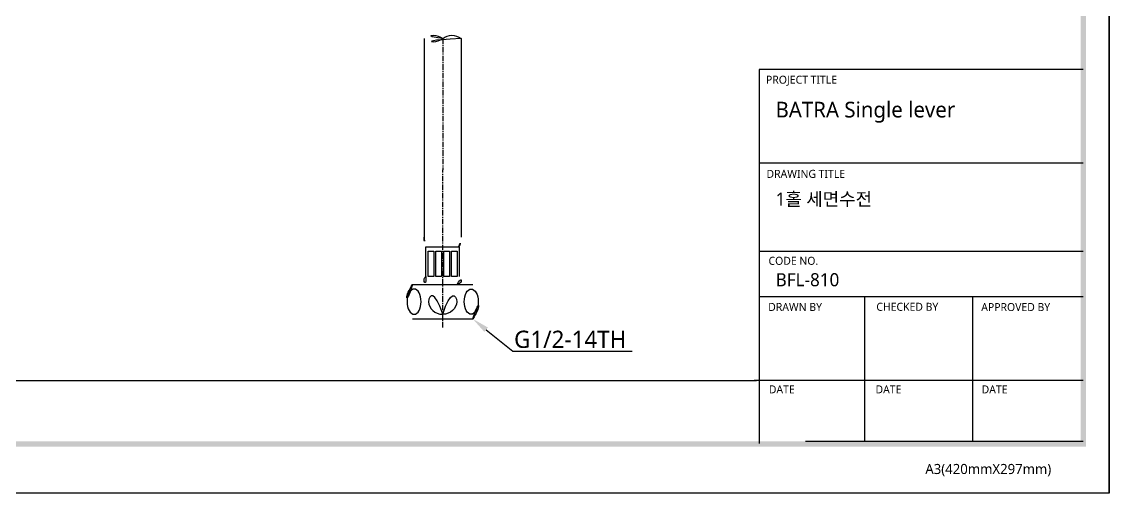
# Model space of a CAD drawing. Extents: x 2937 to 16296674686, y -37409617162 to -250.
# Drawn here: x 16296674307.3 to 16296674686.3, y -37409617162 to -37409616997.6 of the extents above; entities that cross this region are included whole.
import ezdxf
from ezdxf import colors
from ezdxf.entities.mleader import LeaderData, LeaderLine
from ezdxf.math import Vec2, Vec3

# ---------------------------------------------------------------- set-up
doc = ezdxf.new("R2010")
doc.units = 0
doc.header["$LTSCALE"] = 10
doc.header["$MEASUREMENT"] = 0
doc.linetypes.add('CENTER', pattern=[0.6, 0.375, -0.075, 0.075, -0.075])
doc.layers.get('0').update_dxf_attribs({"linetype": 'CONTINUOUS'})
doc.layers.add('1', color=7, linetype='CONTINUOUS')
doc.layers.add('BODY', color=7, linetype='CONTINUOUS')
doc.styles.add('Daelim Dimension', font='NanumGothic_1.ttf')
doc.styles.get("Standard").update_dxf_attribs({"font": 'NanumGothic_1.ttf'})

msp = doc.modelspace()

# ---------------------------------------------------------------- hatches: boundary and pattern name
h = msp.add_hatch()
h.set_pattern_fill('AR-HBONE', color=3, scale=0.03000000000000001, style=0)
h.set_pattern_definition([(135, (16296676777.39622, -37409616987.46284), (-4.263256414560603e-16, 4.310522938113196), [9.144000000000005, -3.048000000000001]), (45.00000000000001, (16296676775.24097, -37409616985.30759), (-4.263256414560603e-16, 4.310522938113196), [9.144000000000005, -3.048000000000001])])
edge = h.paths.add_edge_path()
edge.add_spline(control_points=[(16296674453.97511, -37409617003.43075), (16296674452.89178, -37409617003.98789), (16296674450.72511, -37409617005.10218), (16296674448.55844, -37409617003.98789), (16296674447.47511, -37409617003.43075)], knot_values=[6.871428571424753, 6.871428571424753, 6.871428571424753, 6.871428571424753, 10.3071428571429, 13.7428571428572, 13.7428571428572, 13.7428571428572, 13.7428571428572], degree=3, periodic=0)
edge.add_line((16296674447.47511, -37409617003.43075), (16296674447.47511, -37409617072.72356))
edge.add_arc((16296674453.97511, -37409617072.72356), 6.499999999999543, 179.9999999999849, 210.9415455853319)
edge.add_line((16296674448.40011, -37409617076.06563), (16296674453.97511, -37409617076.06563))
edge.add_line((16296674453.97511, -37409617076.06563), (16296674453.97511, -37409617049.25414))
edge.add_line((16296674453.97511, -37409617049.25414), (16296674453.97511, -37409617003.43075))
edge = h.paths.add_edge_path()
edge.add_spline(control_points=[(16296674460.47511, -37409617003.43075), (16296674459.39178, -37409617002.87361), (16296674457.22511, -37409617001.75932), (16296674455.05844, -37409617002.87361), (16296674453.97511, -37409617003.43075)], knot_values=[0, 0, 0, 0, 3.435714285714299, 6.871428571424753, 6.871428571424753, 6.871428571424753, 6.871428571424753], degree=3, periodic=0)
edge.add_line((16296674453.97511, -37409617003.43075), (16296674453.97511, -37409617049.25414))
edge.add_line((16296674453.97511, -37409617049.25414), (16296674453.97511, -37409617076.06563))
edge.add_line((16296674453.97511, -37409617076.06563), (16296674459.55011, -37409617076.06563))
edge.add_arc((16296674453.97511, -37409617072.72356), 6.499999999999537, 329.058454414668, 360.000000000014)
edge.add_line((16296674460.47511, -37409617072.72356), (16296674460.47511, -37409617003.43075))

# ---------------------------------------------------------------- linework, layer by layer
at = {"color": 5, "ltscale": 40}
for p, q in [((16296674677.27888, -37409617014.27741), (16296674564.27972, -37409617014.27741)), ((16296674677.27888, -37409617046.93911), (16296674564.27972, -37409617046.93911)), ((16296674677.27888, -37409617046.93911), (16296674564.27972, -37409617046.93911)), ((16296674677.27888, -37409617077.66399), (16296674564.27972, -37409617077.66399)), ((16296674677.27888, -37409617077.66399), (16296674564.27972, -37409617077.66399)), ((16296674677.27888, -37409617093.51062), (16296674564.27972, -37409617093.51062)), ((16296674677.27888, -37409617093.51062), (16296674564.27972, -37409617093.51062)), ((16296674600.98283, -37409617093.51062), (16296674600.98283, -37409617143.95576)), ((16296674638.65086, -37409617093.51062), (16296674638.65086, -37409617143.95576)), ((16296674677.27888, -37409617122.65083), (16296674562.49361, -37409617122.65083)), ((16296674677.27888, -37409617122.65083), (16296674565.16009, -37409617122.65083)), ((16296674677.27888, -37409617143.95576), (16296674580.4383, -37409617143.95576))]:
    msp.add_line(p, q, dxfattribs=at)
at = {"color": 5, "ltscale": 0.5}
msp.add_line((16296674564.27972, -37409617014.27741), (16296674564.27972, -37409617144.63928), dxfattribs=at)
at = {"color": 5}
msp.add_line((16296674009.07885, -37409617122.65083), (16296674563.39935, -37409617122.65083), dxfattribs=at)
at = {"color": 2}
msp.add_lwpolyline([(16296673999.16451, -37409616678.01031), (16296674686.31286, -37409616678.01031), (16296674686.31286, -37409617162.0237), (16296673999.16451, -37409617162.0237)], close=True, dxfattribs=at)
at = {"ltscale": 0.5}
msp.add_lwpolyline([(16296673999.16451, -37409616678.01031), (16296674686.31286, -37409616678.01031), (16296674686.31286, -37409617162.0237), (16296673999.16451, -37409617162.0237)], close=True, dxfattribs=at)
at = {"color": 2}
msp.add_lwpolyline([(16296674686.31286, -37409617162.0237), (16296674686.31286, -37409616678.01031)], dxfattribs=at)
at = {"color": 2, "linetype": 'Continuous', "ltscale": 0.5}
msp.add_open_spline([(16296674453.97511, -37409617003.43075), (16296674452.89178, -37409617002.87361), (16296674450.72511, -37409617001.75932), (16296674448.55844, -37409617002.87361), (16296674447.47511, -37409617003.43075)], degree=3, dxfattribs=at)
msp.add_spline([(16296674460.47511, -37409617003.43075), (16296674457.22511, -37409617002.31647), (16296674450.72511, -37409617004.54504), (16296674447.47511, -37409617003.43075)], degree=3, dxfattribs=at)
at = {"color": 5, "ltscale": 40}
for points in [[(16296674678.15926, -37409616686.16391), (16296674676.39851, -37409616686.16391), (16296674678.15926, -37409617145.71651), (16296674676.39851, -37409617143.95576)], [(16296674678.15926, -37409616686.16391), (16296674676.39851, -37409616686.16391), (16296674678.15926, -37409617145.71651), (16296674676.39851, -37409617143.95576)], [(16296674678.15926, -37409617145.71651), (16296674676.39851, -37409617143.95576), (16296674007.31811, -37409617145.71651), (16296674009.07885, -37409617143.95576)]]:
    msp.add_trace(points, dxfattribs=at)
at = {"layer": '1', "color": 7}
for p, q in [((16296674447.47511, -37409617003.43075), (16296674447.47511, -37409617072.72356)), ((16296674460.47511, -37409617003.43075), (16296674460.47511, -37409617072.72356)), ((16296674443.47511, -37409617089.21562), (16296674464.47511, -37409617089.21562)), ((16296674443.47511, -37409617101.21562), (16296674464.47511, -37409617101.21562))]:
    msp.add_line(p, q, dxfattribs=at)
at = {"layer": '1', "color": 1, "linetype": 'CENTER', "ltscale": 0.5}
for p in [(16296674453.97511, -37409617003.43075), (16296674453.97511, -37409617104.21562)]:
    msp.add_line(p, (16296674453.97511, -37409617049.25414), dxfattribs=at)
at = {"layer": '1'}
for p, q in [((16296674448.15011, -37409617086.46288), (16296674448.15011, -37409617076.06563)), ((16296674448.15011, -37409617076.06563), (16296674459.80011, -37409617076.06563)), ((16296674459.80011, -37409617086.46288), (16296674459.80011, -37409617076.06563))]:
    msp.add_line(p, q, dxfattribs=at)
at = {"layer": '1', "const_width": 0.2500000000000001}
msp.add_lwpolyline([(16296674464.39366, -37409617094.25159, -1), (16296674464.17618, -37409617093.74641, -1)], format="xyb", close=True, dxfattribs=at)
at = {"layer": '1'}
for start, end in [(180, 210.9418098072095), (329.0581901927905, 0)]:
    msp.add_arc((16296674453.97511, -37409617072.72356), 6.500000000000003, start, end, dxfattribs=at)
at = {"layer": '1', "color": 7}
for centre, radius, start, end in [((16296674448.97511, -37409617087.71562), 1.500000000000001, 123.3669047158729, 270), ((16296674458.97511, -37409617087.71562), 1.500000000000001, 270, 56.63309528412705), ((16296674451.47511, -37409617095.21562), 9.99999999999964, 143.1302116371816, 216.8697883628184), ((16296674456.47511, -37409617095.21562), 9.99999999999964, 323.1302116371816, 36.86978836281844)]:
    msp.add_arc(centre, radius, start, end, dxfattribs=at)
at = {"layer": '1', "color": 7, "extrusion": (0, 0, -1)}
msp.add_ellipse((16296674444.01582, -37409617095.21562), major_axis=(-2.686871081301547e-15, -4.400215127469894), ratio=0.5566749969772379, dxfattribs=at)
msp.add_ellipse((16296674453.97511, -37409617095.21562), major_axis=(4.898979485566546, -2.991427902123256e-15), ratio=0.8981901517311865, start_param=1.570796326794897, end_param=4.71238898038469, dxfattribs=at)
at = {"layer": '1', "color": 7}
msp.add_ellipse((16296674453.97511, -37409617095.21562), major_axis=(-4.898979485566544, 2.991427902123255e-15), ratio=0.8981901517311864, start_param=1.570796326794897, end_param=4.71238898038469, dxfattribs=at)
msp.add_ellipse((16296674463.93441, -37409617095.21562), major_axis=(-2.686871081301547e-15, -4.400215127469894), ratio=0.5566749969772379, dxfattribs=at)
at = {"layer": 'BODY', "color": 2, "linetype": 'Continuous', "ltscale": 0.3}
for points in [[(16296674448.88011, -37409617077.56563), (16296674450.88011, -37409617077.56563), (16296674450.88011, -37409617086.46288), (16296674448.88011, -37409617086.46288)], [(16296674451.61011, -37409617077.56563), (16296674453.61011, -37409617077.56563), (16296674453.61011, -37409617086.46288), (16296674451.61011, -37409617086.46288)], [(16296674454.34011, -37409617077.56563), (16296674456.34011, -37409617077.56563), (16296674456.34011, -37409617086.46288), (16296674454.34011, -37409617086.46288)], [(16296674457.07011, -37409617077.56563), (16296674459.07011, -37409617077.56563), (16296674459.07011, -37409617086.46288), (16296674457.07011, -37409617086.46288)]]:
    msp.add_lwpolyline(points, close=True, dxfattribs=at)

# ---------------------------------------------------------------- texts
at = {"color": 5, "ltscale": 40, "style": 'Daelim Dimension'}
for s, height, p in [('PROJECT TITLE', 2.79015266494247, (16296674566.67188, -37409617019.19571)), ('DRAWING TITLE', 2.79015266494247, (16296674566.85076, -37409617052.0343)), ('CODE NO.', 2.79015266494247, (16296674567.55046, -37409617082.35981)), ('DRAWN BY', 2.790152664943812, (16296674567.44105, -37409617098.44292)), ('CHECKED BY', 2.79015266494247, (16296674605.13908, -37409617098.39345)), ('APPROVED BY', 2.790152664941128, (16296674641.70022, -37409617098.48358)), ('DATE', 2.790152664943812, (16296674567.65898, -37409617127.20016)), ('DATE', 2.790152664943812, (16296674604.84238, -37409617127.20016)), ('DATE', 2.790152664943812, (16296674641.82853, -37409617127.20016)), ('A3(420mmX297mm)', 3.521475793945031, (16296674622.20403, -37409617155.32039))]:
    msp.add_text(s, height=height, dxfattribs=at).set_placement(p)
at = {"attachment_point": 1, "style": 'Daelim Dimension'}
for s, insert, char_height, width in [('BATRA Single lever', (16296674569.99062, -37409617025.49695), 5.469501517099257, 87.90726571346922), ('\\pxt5;1홀 세면수전', (16296674570.03889, -37409617057.15233), 4.566016000000002, 76.84138030999215), ('BFL-810', (16296674570.03889, -37409617085.27249), 4.566016000000002, 76.84138030999215)]:
    msp.add_mtext(s, dxfattribs=dict(at, insert=insert, char_height=char_height, width=width))

# ---------------------------------------------------------------- leaders
at = {"color": 5, "ltscale": 0.5}
ml = msp.add_multileader_mtext('Standard', dxfattribs=at)
ml.set_content('G1/2-14TH', color=7)
ml.set_leader_properties()
ml.build(insert=Vec2(0, 0))
ml.multileader.update_dxf_attribs({"text_left_attachment_type": 6, "text_right_attachment_type": 6, "dogleg_length": 0.36, "arrow_head_size": 6})
ctx = ml.context
ctx.base_point, ctx.char_height, ctx.arrow_head_size, ctx.landing_gap_size, ctx.plane_origin = Vec3(16296674478.77372, -37409617112.52628), 6, 6, 0.09, Vec3(16296674464.47511, -37409617101.21562)
ctx.left_attachment, ctx.right_attachment = 6, 6
notes = []
notes.append((ctx, [(0, (1, 1, 0), (16296674478.41372, -37409617112.52628), (1, 0), 0.36, [(0, [(16296674464.47511, -37409617101.21562)], 0, [])])]))
ctx.mtext.insert, ctx.mtext.flow_direction = Vec3(16296674478.86372, -37409617105.32628), 5
for ctx, leaders in notes:
    for number, flags, end, landing, length, lines in leaders:
        leader = LeaderData()
        leader.index, (leader.has_last_leader_line, leader.has_dogleg_vector, leader.attachment_direction) = number, flags
        leader.last_leader_point, leader.dogleg_vector, leader.dogleg_length = Vec3(end), Vec3(landing), length
        for number, points, colour, breaks in lines:
            line = LeaderLine()
            line.index, line.vertices, line.color, line.breaks = number, Vec3.list(points), colors.encode_raw_color(colour), breaks
            leader.lines.append(line)
        ctx.leaders.append(leader)

doc.saveas('drawing.dxf')
